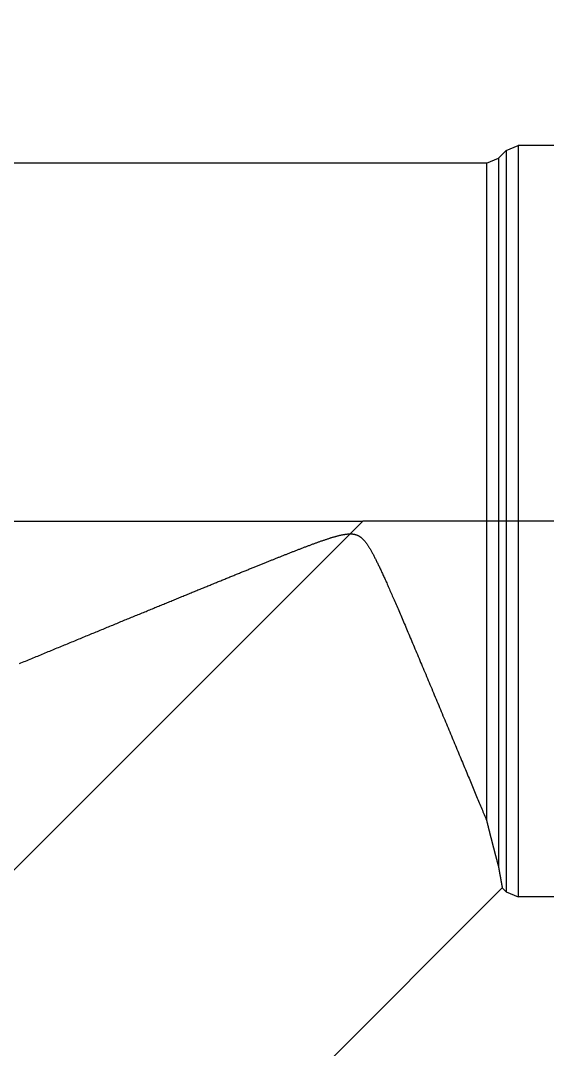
# Model space of a CAD drawing. Header units: millimetres. Extents: x -1292 to 2253, y 326 to 453.
# Drawn here: x 2097.8058 to 2097.837, y 347.0773 to 347.1383 of the extents above; entities that cross this region are included whole.
import ezdxf

# ---------------------------------------------------------------- set-up
doc = ezdxf.new("R2010")
doc.units = ezdxf.units.MM
doc.header["$LTSCALE"] = 0.5
doc.linetypes.add('HIDDENX2', pattern=[0.75, 0.5, -0.25])
for name, color, linetype in [('-HIDRO', 8, 'Continuous'), ('Eixo', 4, 'HIDDENX2'), ('Esgoto', 5, 'ByLayer')]:
    doc.layers.add(name, color=color, linetype=linetype)

msp = doc.modelspace()

# ---------------------------------------------------------------- linework, layer by layer
at = {"layer": '-HIDRO', "ltscale": 0.05}
msp.add_circle((2097.648738, 347.264981), 0.175, dxfattribs=at)
at = {"layer": 'Eixo'}
for p in [(2097.749212, 347.108625), (2097.766307, 347.048861), (2097.858282, 347.108625)]:
    msp.add_line(p, (2097.826072, 347.108625), dxfattribs=at)
at = {"layer": 'Esgoto', "color": 2}
for p, q in [((2097.834579, 347.130632), (2097.835286, 347.130925)), ((2097.851253, 347.130925), (2097.835286, 347.130925)), ((2097.835286, 347.130925), (2097.835286, 347.086325)), ((2097.833407, 347.129875), (2097.834114, 347.130168)), ((2097.834114, 347.130168), (2097.834579, 347.130632)), ((2097.834114, 347.130168), (2097.834114, 347.088116)), ((2097.834579, 347.130632), (2097.834579, 347.086618)), ((2097.833407, 347.129875), (2097.776636, 347.129875)), ((2097.833407, 347.129875), (2097.833407, 347.090867)), ((2097.823643, 347.107462), (2097.823683, 347.107476)), ((2097.823683, 347.107476), (2097.823723, 347.107489)), ((2097.823723, 347.107489), (2097.823763, 347.107503)), ((2097.823763, 347.107503), (2097.823803, 347.107517)), ((2097.823803, 347.107517), (2097.823843, 347.10753)), ((2097.823843, 347.10753), (2097.823883, 347.107544)), ((2097.823883, 347.107544), (2097.823922, 347.107557)), ((2097.823922, 347.107557), (2097.823962, 347.10757)), ((2097.823962, 347.10757), (2097.824001, 347.107583)), ((2097.824001, 347.107583), (2097.824041, 347.107596)), ((2097.824041, 347.107596), (2097.82408, 347.107608)), ((2097.82408, 347.107608), (2097.824118, 347.107621)), ((2097.824118, 347.107621), (2097.824157, 347.107633)), ((2097.824157, 347.107633), (2097.824195, 347.107645)), ((2097.824195, 347.107645), (2097.824233, 347.107657)), ((2097.824233, 347.107657), (2097.824271, 347.107668)), ((2097.824271, 347.107668), (2097.824309, 347.107679)), ((2097.824309, 347.107679), (2097.824346, 347.10769)), ((2097.824346, 347.10769), (2097.824383, 347.107701)), ((2097.824383, 347.107701), (2097.82442, 347.107712)), ((2097.82442, 347.107712), (2097.824456, 347.107722)), ((2097.824456, 347.107722), (2097.824492, 347.107732)), ((2097.824492, 347.107732), (2097.824528, 347.107741)), ((2097.824528, 347.107741), (2097.824563, 347.107751)), ((2097.824563, 347.107751), (2097.824598, 347.10776)), ((2097.824598, 347.10776), (2097.824632, 347.107768)), ((2097.824632, 347.107768), (2097.824666, 347.107777)), ((2097.824666, 347.107777), (2097.8247, 347.107785)), ((2097.8247, 347.107785), (2097.824733, 347.107792)), ((2097.824733, 347.107792), (2097.824766, 347.1078)), ((2097.824766, 347.1078), (2097.824799, 347.107807)), ((2097.824799, 347.107807), (2097.824832, 347.107814)), ((2097.824832, 347.107814), (2097.824864, 347.10782)), ((2097.824864, 347.10782), (2097.824896, 347.107826)), ((2097.824896, 347.107826), (2097.824927, 347.107832)), ((2097.824927, 347.107832), (2097.824959, 347.107837)), ((2097.824959, 347.107837), (2097.82499, 347.107842)), ((2097.82499, 347.107842), (2097.825021, 347.107847)), ((2097.825021, 347.107847), (2097.825051, 347.107851)), ((2097.825051, 347.107851), (2097.825081, 347.107855)), ((2097.825081, 347.107855), (2097.825111, 347.107858)), ((2097.825111, 347.107858), (2097.825141, 347.107861)), ((2097.825141, 347.107861), (2097.82517, 347.107864)), ((2097.82517, 347.107864), (2097.825199, 347.107866)), ((2097.825199, 347.107866), (2097.825227, 347.107867)), ((2097.825227, 347.107867), (2097.825256, 347.107869)), ((2097.825256, 347.107869), (2097.825284, 347.107869)), ((2097.825284, 347.107869), (2097.825311, 347.107869)), ((2097.825311, 347.107869), (2097.825338, 347.107869)), ((2097.825338, 347.107869), (2097.825365, 347.107868)), ((2097.825365, 347.107868), (2097.825391, 347.107867)), ((2097.825391, 347.107867), (2097.825417, 347.107865)), ((2097.825417, 347.107865), (2097.825443, 347.107863)), ((2097.825443, 347.107863), (2097.825468, 347.10786)), ((2097.825468, 347.10786), (2097.825492, 347.107857)), ((2097.825492, 347.107857), (2097.825517, 347.107853)), ((2097.825517, 347.107853), (2097.825541, 347.107849)), ((2097.825541, 347.107849), (2097.825564, 347.107844)), ((2097.825564, 347.107844), (2097.825588, 347.107838)), ((2097.825588, 347.107838), (2097.82561, 347.107832)), ((2097.82561, 347.107832), (2097.825633, 347.107826)), ((2097.825633, 347.107826), (2097.825655, 347.107819)), ((2097.825655, 347.107819), (2097.825677, 347.107812)), ((2097.825677, 347.107812), (2097.825699, 347.107804)), ((2097.825699, 347.107804), (2097.825721, 347.107795)), ((2097.825721, 347.107795), (2097.825742, 347.107786)), ((2097.825742, 347.107786), (2097.825763, 347.107777)), ((2097.825763, 347.107777), (2097.825784, 347.107767)), ((2097.825784, 347.107767), (2097.825804, 347.107756)), ((2097.825804, 347.107756), (2097.825825, 347.107745)), ((2097.825825, 347.107745), (2097.825845, 347.107733)), ((2097.825845, 347.107733), (2097.825865, 347.10772)), ((2097.825865, 347.10772), (2097.825885, 347.107707)), ((2097.825885, 347.107707), (2097.825905, 347.107694)), ((2097.825905, 347.107694), (2097.825925, 347.10768)), ((2097.825925, 347.10768), (2097.825944, 347.107665)), ((2097.825944, 347.107665), (2097.825964, 347.10765)), ((2097.825964, 347.10765), (2097.825983, 347.107634)), ((2097.825983, 347.107634), (2097.826003, 347.107617)), ((2097.826003, 347.107617), (2097.826022, 347.1076)), ((2097.826022, 347.1076), (2097.826041, 347.107582)), ((2097.826041, 347.107582), (2097.82606, 347.107564)), ((2097.82606, 347.107564), (2097.82608, 347.107544)), ((2097.82608, 347.107544), (2097.826099, 347.107524)), ((2097.826099, 347.107524), (2097.826119, 347.107504)), ((2097.826119, 347.107504), (2097.826138, 347.107482)), ((2097.826138, 347.107482), (2097.826158, 347.10746)), ((2097.822005, 347.106849), (2097.82205, 347.106867)), ((2097.82205, 347.106867), (2097.822095, 347.106884)), ((2097.822095, 347.106884), (2097.82214, 347.106902)), ((2097.82214, 347.106902), (2097.822185, 347.106919)), ((2097.822185, 347.106919), (2097.82223, 347.106937)), ((2097.82223, 347.106937), (2097.822275, 347.106954)), ((2097.822275, 347.106954), (2097.82232, 347.106971)), ((2097.82232, 347.106971), (2097.822364, 347.106989)), ((2097.822364, 347.106989), (2097.822409, 347.107006)), ((2097.822409, 347.107006), (2097.822454, 347.107023)), ((2097.822454, 347.107023), (2097.822498, 347.10704)), ((2097.822498, 347.10704), (2097.822542, 347.107057)), ((2097.822542, 347.107057), (2097.822587, 347.107074)), ((2097.822587, 347.107074), (2097.822631, 347.107091)), ((2097.822631, 347.107091), (2097.822675, 347.107107)), ((2097.822675, 347.107107), (2097.822719, 347.107124)), ((2097.822719, 347.107124), (2097.822763, 347.10714)), ((2097.822763, 347.10714), (2097.822806, 347.107157)), ((2097.822806, 347.107157), (2097.82285, 347.107173)), ((2097.82285, 347.107173), (2097.822893, 347.107189)), ((2097.822893, 347.107189), (2097.822936, 347.107206)), ((2097.822936, 347.107206), (2097.82298, 347.107222)), ((2097.82298, 347.107222), (2097.823022, 347.107238)), ((2097.823022, 347.107238), (2097.823065, 347.107253)), ((2097.823065, 347.107253), (2097.823108, 347.107269)), ((2097.823108, 347.107269), (2097.82315, 347.107285)), ((2097.82315, 347.107285), (2097.823192, 347.1073)), ((2097.823192, 347.1073), (2097.823234, 347.107316)), ((2097.823234, 347.107316), (2097.823276, 347.107331)), ((2097.823276, 347.107331), (2097.823317, 347.107346)), ((2097.823317, 347.107346), (2097.823359, 347.107361)), ((2097.823359, 347.107361), (2097.8234, 347.107376)), ((2097.8234, 347.107376), (2097.823441, 347.10739)), ((2097.823441, 347.10739), (2097.823481, 347.107405)), ((2097.823481, 347.107405), (2097.823522, 347.107419)), ((2097.823522, 347.107419), (2097.823562, 347.107433)), ((2097.823562, 347.107433), (2097.823602, 347.107447)), ((2097.823602, 347.107447), (2097.823643, 347.107462)), ((2097.826158, 347.10746), (2097.826178, 347.107436)), ((2097.826178, 347.107436), (2097.826197, 347.107412)), ((2097.826197, 347.107412), (2097.826217, 347.107387)), ((2097.826217, 347.107387), (2097.826237, 347.107362)), ((2097.826237, 347.107362), (2097.826258, 347.107335)), ((2097.826258, 347.107335), (2097.826278, 347.107307)), ((2097.826278, 347.107307), (2097.826299, 347.107279)), ((2097.826299, 347.107279), (2097.826319, 347.107249)), ((2097.826319, 347.107249), (2097.82634, 347.107219)), ((2097.82634, 347.107219), (2097.826361, 347.107188)), ((2097.826361, 347.107188), (2097.826383, 347.107155)), ((2097.826383, 347.107155), (2097.826404, 347.107122)), ((2097.826404, 347.107122), (2097.826426, 347.107088)), ((2097.826426, 347.107088), (2097.826448, 347.107053)), ((2097.826448, 347.107053), (2097.82647, 347.107017)), ((2097.82647, 347.107017), (2097.826492, 347.10698)), ((2097.826492, 347.10698), (2097.826514, 347.106943)), ((2097.826514, 347.106943), (2097.826536, 347.106905)), ((2097.826536, 347.106905), (2097.826558, 347.106866)), ((2097.826558, 347.106866), (2097.826581, 347.106826)), ((2097.820486, 347.106246), (2097.820532, 347.106265)), ((2097.820532, 347.106265), (2097.820577, 347.106283)), ((2097.820577, 347.106283), (2097.820622, 347.106301)), ((2097.820622, 347.106301), (2097.820667, 347.106319)), ((2097.820667, 347.106319), (2097.820712, 347.106337)), ((2097.820712, 347.106337), (2097.820756, 347.106355)), ((2097.820756, 347.106355), (2097.8208, 347.106372)), ((2097.8208, 347.106372), (2097.820843, 347.10639)), ((2097.820843, 347.10639), (2097.820887, 347.106407)), ((2097.820887, 347.106407), (2097.820931, 347.106424)), ((2097.820931, 347.106424), (2097.820975, 347.106442)), ((2097.820975, 347.106442), (2097.821019, 347.106459)), ((2097.821019, 347.106459), (2097.821063, 347.106477)), ((2097.821063, 347.106477), (2097.821107, 347.106495)), ((2097.821107, 347.106495), (2097.821151, 347.106512)), ((2097.821151, 347.106512), (2097.821196, 347.10653)), ((2097.821196, 347.10653), (2097.82124, 347.106548)), ((2097.82124, 347.106548), (2097.821285, 347.106565)), ((2097.821285, 347.106565), (2097.82133, 347.106583)), ((2097.82133, 347.106583), (2097.821374, 347.106601)), ((2097.821374, 347.106601), (2097.821419, 347.106619)), ((2097.821419, 347.106619), (2097.821464, 347.106636)), ((2097.821464, 347.106636), (2097.821509, 347.106654)), ((2097.821509, 347.106654), (2097.821554, 347.106672)), ((2097.821554, 347.106672), (2097.821599, 347.10669)), ((2097.821599, 347.10669), (2097.821644, 347.106708)), ((2097.821644, 347.106708), (2097.821689, 347.106725)), ((2097.821689, 347.106725), (2097.821734, 347.106743)), ((2097.821734, 347.106743), (2097.821779, 347.106761)), ((2097.821779, 347.106761), (2097.821825, 347.106779)), ((2097.821825, 347.106779), (2097.82187, 347.106796)), ((2097.82187, 347.106796), (2097.821915, 347.106814)), ((2097.821915, 347.106814), (2097.82196, 347.106832)), ((2097.82196, 347.106832), (2097.822005, 347.106849)), ((2097.826581, 347.106826), (2097.826603, 347.106786)), ((2097.826603, 347.106786), (2097.826626, 347.106744)), ((2097.826626, 347.106744), (2097.826649, 347.106703)), ((2097.826649, 347.106703), (2097.826671, 347.10666)), ((2097.826671, 347.10666), (2097.826694, 347.106617)), ((2097.826694, 347.106617), (2097.826718, 347.106573)), ((2097.826718, 347.106573), (2097.826741, 347.106528)), ((2097.826741, 347.106528), (2097.826764, 347.106483)), ((2097.826764, 347.106483), (2097.826787, 347.106437)), ((2097.826787, 347.106437), (2097.826811, 347.106391)), ((2097.826811, 347.106391), (2097.826835, 347.106344)), ((2097.826835, 347.106344), (2097.826858, 347.106296)), ((2097.826858, 347.106296), (2097.826882, 347.106248)), ((2097.818969, 347.105634), (2097.819024, 347.105656)), ((2097.819024, 347.105656), (2097.819078, 347.105679)), ((2097.819078, 347.105679), (2097.819133, 347.105701)), ((2097.819133, 347.105701), (2097.819187, 347.105722)), ((2097.819187, 347.105722), (2097.81924, 347.105744)), ((2097.81924, 347.105744), (2097.819294, 347.105766)), ((2097.819294, 347.105766), (2097.819347, 347.105787)), ((2097.819347, 347.105787), (2097.8194, 347.105809)), ((2097.8194, 347.105809), (2097.819452, 347.10583)), ((2097.819452, 347.10583), (2097.819505, 347.105851)), ((2097.819505, 347.105851), (2097.819557, 347.105872)), ((2097.819557, 347.105872), (2097.819608, 347.105893)), ((2097.819608, 347.105893), (2097.81966, 347.105914)), ((2097.81966, 347.105914), (2097.819711, 347.105934)), ((2097.819711, 347.105934), (2097.819761, 347.105955)), ((2097.819761, 347.105955), (2097.819812, 347.105975)), ((2097.819812, 347.105975), (2097.819862, 347.105996)), ((2097.819862, 347.105996), (2097.819912, 347.106016)), ((2097.819912, 347.106016), (2097.819961, 347.106036)), ((2097.819961, 347.106036), (2097.820011, 347.106055)), ((2097.820011, 347.106055), (2097.82006, 347.106075)), ((2097.82006, 347.106075), (2097.820108, 347.106095)), ((2097.820108, 347.106095), (2097.820156, 347.106114)), ((2097.820156, 347.106114), (2097.820204, 347.106133)), ((2097.820204, 347.106133), (2097.820252, 347.106153)), ((2097.820252, 347.106153), (2097.8203, 347.106172)), ((2097.8203, 347.106172), (2097.820347, 347.106191)), ((2097.820347, 347.106191), (2097.820393, 347.106209)), ((2097.820393, 347.106209), (2097.82044, 347.106228)), ((2097.82044, 347.106228), (2097.820486, 347.106246)), ((2097.826882, 347.106248), (2097.826906, 347.106199)), ((2097.826906, 347.106199), (2097.82693, 347.10615)), ((2097.82693, 347.10615), (2097.826954, 347.1061)), ((2097.826954, 347.1061), (2097.826978, 347.10605)), ((2097.826978, 347.10605), (2097.827003, 347.105999)), ((2097.827003, 347.105999), (2097.827027, 347.105947)), ((2097.827027, 347.105947), (2097.827052, 347.105896)), ((2097.827052, 347.105896), (2097.827076, 347.105843)), ((2097.827076, 347.105843), (2097.827101, 347.10579)), ((2097.827101, 347.10579), (2097.827126, 347.105737)), ((2097.827126, 347.105737), (2097.827151, 347.105684)), ((2097.827151, 347.105684), (2097.827176, 347.10563)), ((2097.817444, 347.105013), (2097.817506, 347.105039)), ((2097.817506, 347.105039), (2097.817568, 347.105064)), ((2097.817568, 347.105064), (2097.817629, 347.105089)), ((2097.817629, 347.105089), (2097.81769, 347.105114)), ((2097.81769, 347.105114), (2097.817751, 347.105139)), ((2097.817751, 347.105139), (2097.817812, 347.105164)), ((2097.817812, 347.105164), (2097.817873, 347.105188)), ((2097.817873, 347.105188), (2097.817933, 347.105213)), ((2097.817933, 347.105213), (2097.817993, 347.105237)), ((2097.817993, 347.105237), (2097.818052, 347.105261)), ((2097.818052, 347.105261), (2097.818112, 347.105286)), ((2097.818112, 347.105286), (2097.818171, 347.10531)), ((2097.818171, 347.10531), (2097.81823, 347.105334)), ((2097.81823, 347.105334), (2097.818288, 347.105358)), ((2097.818288, 347.105358), (2097.818347, 347.105381)), ((2097.818347, 347.105381), (2097.818405, 347.105405)), ((2097.818405, 347.105405), (2097.818462, 347.105428)), ((2097.818462, 347.105428), (2097.81852, 347.105452)), ((2097.81852, 347.105452), (2097.818577, 347.105475)), ((2097.818577, 347.105475), (2097.818634, 347.105498)), ((2097.818634, 347.105498), (2097.81869, 347.105521)), ((2097.81869, 347.105521), (2097.818747, 347.105544)), ((2097.818747, 347.105544), (2097.818803, 347.105567)), ((2097.818803, 347.105567), (2097.818858, 347.105589)), ((2097.818858, 347.105589), (2097.818914, 347.105612)), ((2097.818914, 347.105612), (2097.818969, 347.105634)), ((2097.827176, 347.10563), (2097.827201, 347.105575)), ((2097.827201, 347.105575), (2097.827227, 347.105519)), ((2097.827227, 347.105519), (2097.827253, 347.105462)), ((2097.827253, 347.105462), (2097.82728, 347.105404)), ((2097.82728, 347.105404), (2097.827307, 347.105343)), ((2097.827307, 347.105343), (2097.827335, 347.105282)), ((2097.827335, 347.105282), (2097.827363, 347.105219)), ((2097.827363, 347.105219), (2097.827392, 347.105154)), ((2097.827392, 347.105154), (2097.827422, 347.105089)), ((2097.827422, 347.105089), (2097.827452, 347.105021)), ((2097.815946, 347.1044), (2097.816014, 347.104428)), ((2097.816014, 347.104428), (2097.816081, 347.104456)), ((2097.816081, 347.104456), (2097.816149, 347.104483)), ((2097.816149, 347.104483), (2097.816216, 347.104511)), ((2097.816216, 347.104511), (2097.816283, 347.104538)), ((2097.816283, 347.104538), (2097.816349, 347.104566)), ((2097.816349, 347.104566), (2097.816416, 347.104593)), ((2097.816416, 347.104593), (2097.816482, 347.10462)), ((2097.816482, 347.10462), (2097.816548, 347.104647)), ((2097.816548, 347.104647), (2097.816614, 347.104674)), ((2097.816614, 347.104674), (2097.816679, 347.104701)), ((2097.816679, 347.104701), (2097.816744, 347.104727)), ((2097.816744, 347.104727), (2097.816809, 347.104754)), ((2097.816809, 347.104754), (2097.816874, 347.10478)), ((2097.816874, 347.10478), (2097.816938, 347.104807)), ((2097.816938, 347.104807), (2097.817002, 347.104833)), ((2097.817002, 347.104833), (2097.817066, 347.104859)), ((2097.817066, 347.104859), (2097.81713, 347.104885)), ((2097.81713, 347.104885), (2097.817193, 347.104911)), ((2097.817193, 347.104911), (2097.817256, 347.104937)), ((2097.817256, 347.104937), (2097.817319, 347.104962)), ((2097.817319, 347.104962), (2097.817382, 347.104988)), ((2097.817382, 347.104988), (2097.817444, 347.105013)), ((2097.827452, 347.105021), (2097.827482, 347.104953)), ((2097.827482, 347.104953), (2097.827513, 347.104883)), ((2097.827513, 347.104883), (2097.827545, 347.104812)), ((2097.827545, 347.104812), (2097.827577, 347.104739)), ((2097.827577, 347.104739), (2097.827609, 347.104665)), ((2097.827609, 347.104665), (2097.827643, 347.10459)), ((2097.827643, 347.10459), (2097.827676, 347.104514)), ((2097.827676, 347.104514), (2097.82771, 347.104436)), ((2097.82771, 347.104436), (2097.827745, 347.104357)), ((2097.814466, 347.103793), (2097.814539, 347.103823)), ((2097.814539, 347.103823), (2097.814612, 347.103853)), ((2097.814612, 347.103853), (2097.814684, 347.103882)), ((2097.814684, 347.103882), (2097.814756, 347.103912)), ((2097.814756, 347.103912), (2097.814828, 347.103941)), ((2097.814828, 347.103941), (2097.814899, 347.103971)), ((2097.814899, 347.103971), (2097.814971, 347.104)), ((2097.814971, 347.104), (2097.815042, 347.104029)), ((2097.815042, 347.104029), (2097.815113, 347.104058)), ((2097.815113, 347.104058), (2097.815184, 347.104088)), ((2097.815184, 347.104088), (2097.815254, 347.104116)), ((2097.815254, 347.104116), (2097.815324, 347.104145)), ((2097.815324, 347.104145), (2097.815394, 347.104174)), ((2097.815394, 347.104174), (2097.815464, 347.104203)), ((2097.815464, 347.104203), (2097.815534, 347.104231)), ((2097.815534, 347.104231), (2097.815603, 347.10426)), ((2097.815603, 347.10426), (2097.815672, 347.104288)), ((2097.815672, 347.104288), (2097.815741, 347.104316)), ((2097.815741, 347.104316), (2097.815809, 347.104344)), ((2097.815809, 347.104344), (2097.815878, 347.104372)), ((2097.815878, 347.104372), (2097.815946, 347.1044)), ((2097.827745, 347.104357), (2097.82778, 347.104277)), ((2097.82778, 347.104277), (2097.827815, 347.104195)), ((2097.827815, 347.104195), (2097.827851, 347.104113)), ((2097.827851, 347.104113), (2097.827887, 347.104029)), ((2097.827887, 347.104029), (2097.827924, 347.103944)), ((2097.827924, 347.103944), (2097.827962, 347.103858)), ((2097.827962, 347.103858), (2097.827999, 347.103771)), ((2097.812966, 347.103176), (2097.813043, 347.103207)), ((2097.813043, 347.103207), (2097.81312, 347.103239)), ((2097.81312, 347.103239), (2097.813197, 347.10327)), ((2097.813197, 347.10327), (2097.813273, 347.103302)), ((2097.813273, 347.103302), (2097.813349, 347.103333)), ((2097.813349, 347.103333), (2097.813425, 347.103364)), ((2097.813425, 347.103364), (2097.813501, 347.103396)), ((2097.813501, 347.103396), (2097.813576, 347.103427)), ((2097.813576, 347.103427), (2097.813652, 347.103458)), ((2097.813652, 347.103458), (2097.813727, 347.103489)), ((2097.813727, 347.103489), (2097.813802, 347.10352)), ((2097.813802, 347.10352), (2097.813877, 347.10355)), ((2097.813877, 347.10355), (2097.813951, 347.103581)), ((2097.813951, 347.103581), (2097.814025, 347.103611)), ((2097.814025, 347.103611), (2097.814099, 347.103642)), ((2097.814099, 347.103642), (2097.814173, 347.103672)), ((2097.814173, 347.103672), (2097.814247, 347.103703)), ((2097.814247, 347.103703), (2097.81432, 347.103733)), ((2097.81432, 347.103733), (2097.814393, 347.103763)), ((2097.814393, 347.103763), (2097.814466, 347.103793)), ((2097.827999, 347.103771), (2097.828037, 347.103683)), ((2097.828037, 347.103683), (2097.828076, 347.103593)), ((2097.828076, 347.103593), (2097.828115, 347.103503)), ((2097.828115, 347.103503), (2097.828154, 347.103411)), ((2097.828154, 347.103411), (2097.828194, 347.103318)), ((2097.828194, 347.103318), (2097.828234, 347.103225)), ((2097.828234, 347.103225), (2097.828275, 347.10313)), ((2097.811466, 347.102557), (2097.811547, 347.10259)), ((2097.811547, 347.10259), (2097.811627, 347.102624)), ((2097.811627, 347.102624), (2097.811708, 347.102657)), ((2097.811708, 347.102657), (2097.811788, 347.10269)), ((2097.811788, 347.10269), (2097.811868, 347.102723)), ((2097.811868, 347.102723), (2097.811947, 347.102756)), ((2097.811947, 347.102756), (2097.812027, 347.102788)), ((2097.812027, 347.102788), (2097.812106, 347.102821)), ((2097.812106, 347.102821), (2097.812185, 347.102854)), ((2097.812185, 347.102854), (2097.812264, 347.102886)), ((2097.812264, 347.102886), (2097.812343, 347.102919)), ((2097.812343, 347.102919), (2097.812422, 347.102951)), ((2097.812422, 347.102951), (2097.8125, 347.102983)), ((2097.8125, 347.102983), (2097.812578, 347.103016)), ((2097.812578, 347.103016), (2097.812656, 347.103048)), ((2097.812656, 347.103048), (2097.812734, 347.10308)), ((2097.812734, 347.10308), (2097.812812, 347.103112)), ((2097.812812, 347.103112), (2097.812889, 347.103144)), ((2097.812889, 347.103144), (2097.812966, 347.103176)), ((2097.828275, 347.10313), (2097.828316, 347.103034)), ((2097.828316, 347.103034), (2097.828357, 347.102938)), ((2097.828357, 347.102938), (2097.828399, 347.10284)), ((2097.828399, 347.10284), (2097.828441, 347.102741)), ((2097.828441, 347.102741), (2097.828483, 347.102642)), ((2097.828483, 347.102642), (2097.828526, 347.102541)), ((2097.809983, 347.101945), (2097.810067, 347.10198)), ((2097.810067, 347.10198), (2097.810151, 347.102014)), ((2097.810151, 347.102014), (2097.810234, 347.102049)), ((2097.810234, 347.102049), (2097.810318, 347.102083)), ((2097.810318, 347.102083), (2097.810401, 347.102118)), ((2097.810401, 347.102118), (2097.810484, 347.102152)), ((2097.810484, 347.102152), (2097.810567, 347.102186)), ((2097.810567, 347.102186), (2097.810649, 347.10222)), ((2097.810649, 347.10222), (2097.810732, 347.102254)), ((2097.810732, 347.102254), (2097.810814, 347.102288)), ((2097.810814, 347.102288), (2097.810896, 347.102322)), ((2097.810896, 347.102322), (2097.810978, 347.102356)), ((2097.810978, 347.102356), (2097.81106, 347.10239)), ((2097.81106, 347.10239), (2097.811142, 347.102423)), ((2097.811142, 347.102423), (2097.811223, 347.102457)), ((2097.811223, 347.102457), (2097.811304, 347.10249)), ((2097.811304, 347.10249), (2097.811385, 347.102524)), ((2097.811385, 347.102524), (2097.811466, 347.102557)), ((2097.828526, 347.102541), (2097.828569, 347.10244)), ((2097.828569, 347.10244), (2097.828613, 347.102337)), ((2097.828613, 347.102337), (2097.828657, 347.102234)), ((2097.828657, 347.102234), (2097.828701, 347.10213)), ((2097.828701, 347.10213), (2097.828746, 347.102025)), ((2097.828746, 347.102025), (2097.82879, 347.101919)), ((2097.808533, 347.101346), (2097.808619, 347.101382)), ((2097.808619, 347.101382), (2097.808706, 347.101418)), ((2097.808706, 347.101418), (2097.808792, 347.101453)), ((2097.808792, 347.101453), (2097.808878, 347.101489)), ((2097.808878, 347.101489), (2097.808964, 347.101524)), ((2097.808964, 347.101524), (2097.80905, 347.10156)), ((2097.80905, 347.10156), (2097.809136, 347.101595)), ((2097.809136, 347.101595), (2097.809221, 347.101631)), ((2097.809221, 347.101631), (2097.809306, 347.101666)), ((2097.809306, 347.101666), (2097.809392, 347.101701)), ((2097.809392, 347.101701), (2097.809477, 347.101736)), ((2097.809477, 347.101736), (2097.809561, 347.101771)), ((2097.809561, 347.101771), (2097.809646, 347.101806)), ((2097.809646, 347.101806), (2097.809731, 347.101841)), ((2097.809731, 347.101841), (2097.809815, 347.101876)), ((2097.809815, 347.101876), (2097.809899, 347.101911)), ((2097.809899, 347.101911), (2097.809983, 347.101945)), ((2097.82879, 347.101919), (2097.828836, 347.101813)), ((2097.828836, 347.101813), (2097.828881, 347.101705)), ((2097.828881, 347.101705), (2097.828927, 347.101597)), ((2097.828927, 347.101597), (2097.828973, 347.101488)), ((2097.828973, 347.101488), (2097.829019, 347.101378)), ((2097.829019, 347.101378), (2097.829066, 347.101268)), ((2097.807039, 347.100729), (2097.807128, 347.100766)), ((2097.807128, 347.100766), (2097.807216, 347.100802)), ((2097.807216, 347.100802), (2097.807305, 347.100839)), ((2097.807305, 347.100839), (2097.807394, 347.100876)), ((2097.807394, 347.100876), (2097.807482, 347.100912)), ((2097.807482, 347.100912), (2097.807571, 347.100949)), ((2097.807571, 347.100949), (2097.807659, 347.100985)), ((2097.807659, 347.100985), (2097.807747, 347.101021)), ((2097.807747, 347.101021), (2097.807835, 347.101058)), ((2097.807835, 347.101058), (2097.807923, 347.101094)), ((2097.807923, 347.101094), (2097.80801, 347.10113)), ((2097.80801, 347.10113), (2097.808098, 347.101166)), ((2097.808098, 347.101166), (2097.808185, 347.101202)), ((2097.808185, 347.101202), (2097.808272, 347.101239)), ((2097.808272, 347.101239), (2097.808359, 347.101274)), ((2097.808359, 347.101274), (2097.808446, 347.10131)), ((2097.808446, 347.10131), (2097.808533, 347.101346)), ((2097.829066, 347.101268), (2097.829113, 347.101157)), ((2097.829113, 347.101157), (2097.82916, 347.101045)), ((2097.82916, 347.101045), (2097.829208, 347.100932)), ((2097.829208, 347.100932), (2097.829255, 347.100819)), ((2097.829255, 347.100819), (2097.829303, 347.100705)), ((2097.805687, 347.10017), (2097.805778, 347.100208)), ((2097.805778, 347.100208), (2097.805869, 347.100245)), ((2097.805869, 347.100245), (2097.80596, 347.100283)), ((2097.80596, 347.100283), (2097.806051, 347.10032)), ((2097.806051, 347.10032), (2097.806141, 347.100358)), ((2097.806141, 347.100358), (2097.806231, 347.100395)), ((2097.806231, 347.100395), (2097.806322, 347.100432)), ((2097.806322, 347.100432), (2097.806412, 347.10047)), ((2097.806412, 347.10047), (2097.806502, 347.100507)), ((2097.806502, 347.100507), (2097.806591, 347.100544)), ((2097.806591, 347.100544), (2097.806681, 347.100581)), ((2097.806681, 347.100581), (2097.806771, 347.100618)), ((2097.806771, 347.100618), (2097.80686, 347.100655)), ((2097.80686, 347.100655), (2097.806949, 347.100692)), ((2097.806949, 347.100692), (2097.807039, 347.100729)), ((2097.829303, 347.100705), (2097.829352, 347.10059)), ((2097.829352, 347.10059), (2097.8294, 347.100475)), ((2097.8294, 347.100475), (2097.829449, 347.100359)), ((2097.829449, 347.100359), (2097.829498, 347.100242)), ((2097.829498, 347.100242), (2097.829547, 347.100125)), ((2097.829547, 347.100125), (2097.829597, 347.100008)), ((2097.829597, 347.100008), (2097.829646, 347.099889)), ((2097.829646, 347.099889), (2097.829696, 347.09977)), ((2097.829696, 347.09977), (2097.829746, 347.099651)), ((2097.829746, 347.099651), (2097.829796, 347.099531)), ((2097.829796, 347.099531), (2097.829847, 347.099411)), ((2097.829847, 347.099411), (2097.829897, 347.09929)), ((2097.829897, 347.09929), (2097.829948, 347.099169)), ((2097.829948, 347.099169), (2097.829999, 347.099047)), ((2097.829999, 347.099047), (2097.83005, 347.098925)), ((2097.83005, 347.098925), (2097.830102, 347.098802)), ((2097.830102, 347.098802), (2097.830153, 347.098679)), ((2097.830153, 347.098679), (2097.830205, 347.098556)), ((2097.830205, 347.098556), (2097.830257, 347.098432)), ((2097.830257, 347.098432), (2097.830308, 347.098308)), ((2097.830308, 347.098308), (2097.83036, 347.098184)), ((2097.83036, 347.098184), (2097.830413, 347.098059)), ((2097.830413, 347.098059), (2097.830465, 347.097934)), ((2097.830465, 347.097934), (2097.830517, 347.09781)), ((2097.830517, 347.09781), (2097.830569, 347.097686)), ((2097.830569, 347.097686), (2097.83062, 347.097562)), ((2097.83062, 347.097562), (2097.830671, 347.097439)), ((2097.830671, 347.097439), (2097.830723, 347.097317)), ((2097.830723, 347.097317), (2097.830774, 347.097195)), ((2097.830774, 347.097195), (2097.830824, 347.097073)), ((2097.830824, 347.097073), (2097.830875, 347.096952)), ((2097.830875, 347.096952), (2097.830925, 347.096831)), ((2097.830925, 347.096831), (2097.830975, 347.096711)), ((2097.830975, 347.096711), (2097.831025, 347.096592)), ((2097.831025, 347.096592), (2097.831075, 347.096472)), ((2097.831075, 347.096472), (2097.831124, 347.096354)), ((2097.831124, 347.096354), (2097.831174, 347.096236)), ((2097.831174, 347.096236), (2097.831223, 347.096118)), ((2097.831223, 347.096118), (2097.831271, 347.096001)), ((2097.831271, 347.096001), (2097.83132, 347.095885)), ((2097.83132, 347.095885), (2097.831368, 347.095769)), ((2097.831368, 347.095769), (2097.831416, 347.095653)), ((2097.831416, 347.095653), (2097.831464, 347.095538)), ((2097.831464, 347.095538), (2097.831512, 347.095424)), ((2097.831512, 347.095424), (2097.831559, 347.09531)), ((2097.831559, 347.09531), (2097.831606, 347.095197)), ((2097.831606, 347.095197), (2097.831653, 347.095084)), ((2097.831653, 347.095084), (2097.8317, 347.094972)), ((2097.8317, 347.094972), (2097.831746, 347.094861)), ((2097.831746, 347.094861), (2097.831793, 347.09475)), ((2097.831793, 347.09475), (2097.831839, 347.094639)), ((2097.831839, 347.094639), (2097.831884, 347.09453)), ((2097.831884, 347.09453), (2097.83193, 347.09442)), ((2097.83193, 347.09442), (2097.831975, 347.094312)), ((2097.831975, 347.094312), (2097.83202, 347.094204)), ((2097.83202, 347.094204), (2097.832064, 347.094097)), ((2097.832064, 347.094097), (2097.832109, 347.09399)), ((2097.832109, 347.09399), (2097.832153, 347.093884)), ((2097.832153, 347.093884), (2097.832197, 347.093779)), ((2097.832197, 347.093779), (2097.83224, 347.093674)), ((2097.83224, 347.093674), (2097.832284, 347.09357)), ((2097.832284, 347.09357), (2097.832327, 347.093467)), ((2097.832327, 347.093467), (2097.832369, 347.093364)), ((2097.832369, 347.093364), (2097.832412, 347.093262)), ((2097.832412, 347.093262), (2097.832454, 347.093161)), ((2097.832454, 347.093161), (2097.832496, 347.09306)), ((2097.832496, 347.09306), (2097.832537, 347.09296)), ((2097.832537, 347.09296), (2097.832579, 347.092861)), ((2097.832579, 347.092861), (2097.832619, 347.092762)), ((2097.832619, 347.092762), (2097.83266, 347.092665)), ((2097.83266, 347.092665), (2097.8327, 347.092568)), ((2097.8327, 347.092568), (2097.832741, 347.092471)), ((2097.832741, 347.092471), (2097.83278, 347.092376)), ((2097.83278, 347.092376), (2097.83282, 347.092281)), ((2097.83282, 347.092281), (2097.832859, 347.092187)), ((2097.832859, 347.092187), (2097.832898, 347.092094)), ((2097.832898, 347.092094), (2097.832936, 347.092001)), ((2097.832936, 347.092001), (2097.832974, 347.091909)), ((2097.832974, 347.091909), (2097.833012, 347.091818)), ((2097.833012, 347.091818), (2097.83305, 347.091728)), ((2097.83305, 347.091728), (2097.833087, 347.091638)), ((2097.833087, 347.091638), (2097.833124, 347.091549)), ((2097.833124, 347.091549), (2097.83316, 347.091461)), ((2097.83316, 347.091461), (2097.833197, 347.091374)), ((2097.833197, 347.091374), (2097.833233, 347.091287)), ((2097.833233, 347.091287), (2097.833268, 347.091202)), ((2097.833268, 347.091202), (2097.833304, 347.091117)), ((2097.833304, 347.091117), (2097.833338, 347.091033)), ((2097.833338, 347.091033), (2097.833373, 347.09095)), ((2097.833373, 347.09095), (2097.833407, 347.090867)), ((2097.833407, 347.090867), (2097.833412, 347.090849)), ((2097.833412, 347.090849), (2097.833416, 347.090831)), ((2097.833416, 347.090831), (2097.833421, 347.090812)), ((2097.833421, 347.090812), (2097.833425, 347.090794)), ((2097.833425, 347.090794), (2097.83343, 347.090776)), ((2097.83343, 347.090776), (2097.833434, 347.090758)), ((2097.833434, 347.090758), (2097.833438, 347.09074)), ((2097.833438, 347.09074), (2097.833443, 347.090722)), ((2097.833443, 347.090722), (2097.833447, 347.090704)), ((2097.833447, 347.090704), (2097.833452, 347.090686)), ((2097.833452, 347.090686), (2097.833456, 347.090669)), ((2097.833456, 347.090669), (2097.83346, 347.090651)), ((2097.83346, 347.090651), (2097.833465, 347.090633)), ((2097.833465, 347.090633), (2097.833469, 347.090615)), ((2097.833469, 347.090615), (2097.833473, 347.090598)), ((2097.833473, 347.090598), (2097.833478, 347.09058)), ((2097.833478, 347.09058), (2097.833482, 347.090563)), ((2097.833482, 347.090563), (2097.833486, 347.090545)), ((2097.833486, 347.090545), (2097.833491, 347.090528)), ((2097.833491, 347.090528), (2097.833495, 347.09051)), ((2097.833495, 347.09051), (2097.833499, 347.090493)), ((2097.833499, 347.090493), (2097.833504, 347.090476)), ((2097.833504, 347.090476), (2097.833508, 347.090459)), ((2097.833508, 347.090459), (2097.833512, 347.090441)), ((2097.833512, 347.090441), (2097.833516, 347.090424)), ((2097.833516, 347.090424), (2097.833521, 347.090407)), ((2097.833521, 347.090407), (2097.833525, 347.09039)), ((2097.833525, 347.09039), (2097.833529, 347.090373)), ((2097.833529, 347.090373), (2097.833533, 347.090356)), ((2097.833533, 347.090356), (2097.833538, 347.090339)), ((2097.833538, 347.090339), (2097.833542, 347.090323)), ((2097.833542, 347.090323), (2097.833546, 347.090306)), ((2097.833546, 347.090306), (2097.83355, 347.090289)), ((2097.83355, 347.090289), (2097.833554, 347.090272)), ((2097.833554, 347.090272), (2097.833559, 347.090256)), ((2097.833559, 347.090256), (2097.833563, 347.090239)), ((2097.833563, 347.090239), (2097.833567, 347.090222)), ((2097.833567, 347.090222), (2097.833571, 347.090206)), ((2097.833571, 347.090206), (2097.833575, 347.09019)), ((2097.833575, 347.09019), (2097.833579, 347.090173)), ((2097.833579, 347.090173), (2097.833583, 347.090157)), ((2097.833583, 347.090157), (2097.833587, 347.09014)), ((2097.833587, 347.09014), (2097.833591, 347.090124)), ((2097.833591, 347.090124), (2097.833596, 347.090108)), ((2097.833596, 347.090108), (2097.8336, 347.090092)), ((2097.8336, 347.090092), (2097.833604, 347.090076)), ((2097.833604, 347.090076), (2097.833608, 347.09006)), ((2097.833608, 347.09006), (2097.833612, 347.090044)), ((2097.833612, 347.090044), (2097.833616, 347.090028)), ((2097.833616, 347.090028), (2097.83362, 347.090012)), ((2097.83362, 347.090012), (2097.833624, 347.089996)), ((2097.833624, 347.089996), (2097.833628, 347.08998)), ((2097.833628, 347.08998), (2097.833632, 347.089965)), ((2097.833632, 347.089965), (2097.833636, 347.089949)), ((2097.833636, 347.089949), (2097.83364, 347.089933)), ((2097.83364, 347.089933), (2097.833644, 347.089918)), ((2097.833644, 347.089918), (2097.833648, 347.089902)), ((2097.833648, 347.089902), (2097.833652, 347.089887)), ((2097.833652, 347.089887), (2097.833655, 347.089871)), ((2097.833655, 347.089871), (2097.833659, 347.089856)), ((2097.833659, 347.089856), (2097.833663, 347.08984)), ((2097.833663, 347.08984), (2097.833667, 347.089825)), ((2097.833667, 347.089825), (2097.833671, 347.08981)), ((2097.833671, 347.08981), (2097.833675, 347.089795)), ((2097.833675, 347.089795), (2097.833679, 347.089779)), ((2097.833679, 347.089779), (2097.833683, 347.089764)), ((2097.833683, 347.089764), (2097.833686, 347.089749)), ((2097.833686, 347.089749), (2097.83369, 347.089734)), ((2097.83369, 347.089734), (2097.833694, 347.089719)), ((2097.833694, 347.089719), (2097.833698, 347.089704)), ((2097.833698, 347.089704), (2097.833702, 347.089689)), ((2097.833702, 347.089689), (2097.833706, 347.089674)), ((2097.833706, 347.089674), (2097.833709, 347.089659)), ((2097.833709, 347.089659), (2097.833713, 347.089644)), ((2097.833713, 347.089644), (2097.833717, 347.08963)), ((2097.833717, 347.08963), (2097.833721, 347.089615)), ((2097.833721, 347.089615), (2097.833725, 347.0896)), ((2097.833725, 347.0896), (2097.833728, 347.089585)), ((2097.833728, 347.089585), (2097.833732, 347.08957)), ((2097.833732, 347.08957), (2097.833736, 347.089555)), ((2097.833736, 347.089555), (2097.83374, 347.089541)), ((2097.83374, 347.089541), (2097.833744, 347.089526)), ((2097.833744, 347.089526), (2097.833747, 347.089511)), ((2097.833747, 347.089511), (2097.833751, 347.089497)), ((2097.833751, 347.089497), (2097.833755, 347.089482)), ((2097.833755, 347.089482), (2097.833759, 347.089467)), ((2097.833759, 347.089467), (2097.833762, 347.089453)), ((2097.833762, 347.089453), (2097.833766, 347.089438)), ((2097.833766, 347.089438), (2097.83377, 347.089424)), ((2097.83377, 347.089424), (2097.833774, 347.089409)), ((2097.833774, 347.089409), (2097.833777, 347.089395)), ((2097.833777, 347.089395), (2097.833781, 347.08938)), ((2097.833781, 347.08938), (2097.833785, 347.089366)), ((2097.833785, 347.089366), (2097.833789, 347.089351)), ((2097.833789, 347.089351), (2097.833792, 347.089337)), ((2097.833792, 347.089337), (2097.833796, 347.089323)), ((2097.833796, 347.089323), (2097.8338, 347.089308)), ((2097.8338, 347.089308), (2097.833803, 347.089294)), ((2097.833803, 347.089294), (2097.833807, 347.08928)), ((2097.833807, 347.08928), (2097.833811, 347.089266)), ((2097.833811, 347.089266), (2097.833815, 347.089251)), ((2097.833815, 347.089251), (2097.833818, 347.089237)), ((2097.833818, 347.089237), (2097.833822, 347.089223)), ((2097.833822, 347.089223), (2097.833826, 347.089209)), ((2097.833826, 347.089209), (2097.833829, 347.089195)), ((2097.833829, 347.089195), (2097.833833, 347.089181)), ((2097.833833, 347.089181), (2097.833837, 347.089167)), ((2097.833837, 347.089167), (2097.83384, 347.089153)), ((2097.83384, 347.089153), (2097.833844, 347.089139)), ((2097.833844, 347.089139), (2097.833847, 347.089125)), ((2097.833847, 347.089125), (2097.833851, 347.089111)), ((2097.833851, 347.089111), (2097.833855, 347.089097)), ((2097.833855, 347.089097), (2097.833858, 347.089083)), ((2097.833858, 347.089083), (2097.833862, 347.089069)), ((2097.833862, 347.089069), (2097.833865, 347.089056)), ((2097.833865, 347.089056), (2097.833869, 347.089042)), ((2097.833869, 347.089042), (2097.833873, 347.089028)), ((2097.833873, 347.089028), (2097.833876, 347.089015)), ((2097.833876, 347.089015), (2097.83388, 347.089001)), ((2097.83388, 347.089001), (2097.833883, 347.088987)), ((2097.833883, 347.088987), (2097.833887, 347.088974)), ((2097.833887, 347.088974), (2097.83389, 347.08896)), ((2097.83389, 347.08896), (2097.833894, 347.088947)), ((2097.833894, 347.088947), (2097.833898, 347.088933)), ((2097.833898, 347.088933), (2097.833901, 347.08892)), ((2097.833901, 347.08892), (2097.833905, 347.088906)), ((2097.833905, 347.088906), (2097.833908, 347.088893)), ((2097.833908, 347.088893), (2097.833912, 347.08888)), ((2097.833912, 347.08888), (2097.833915, 347.088866)), ((2097.833915, 347.088866), (2097.833919, 347.088853)), ((2097.833919, 347.088853), (2097.833922, 347.08884)), ((2097.833922, 347.08884), (2097.833926, 347.088827)), ((2097.833926, 347.088827), (2097.833929, 347.088813)), ((2097.833929, 347.088813), (2097.833932, 347.0888)), ((2097.833932, 347.0888), (2097.833936, 347.088787)), ((2097.833936, 347.088787), (2097.833939, 347.088774)), ((2097.833939, 347.088774), (2097.833943, 347.088761)), ((2097.833943, 347.088761), (2097.833946, 347.088748)), ((2097.833946, 347.088748), (2097.83395, 347.088735)), ((2097.83395, 347.088735), (2097.833953, 347.088722)), ((2097.833953, 347.088722), (2097.833956, 347.088709)), ((2097.833956, 347.088709), (2097.83396, 347.088696)), ((2097.83396, 347.088696), (2097.833963, 347.088684)), ((2097.833963, 347.088684), (2097.833967, 347.088671)), ((2097.833967, 347.088671), (2097.83397, 347.088658)), ((2097.83397, 347.088658), (2097.833973, 347.088645)), ((2097.833973, 347.088645), (2097.833977, 347.088633)), ((2097.833977, 347.088633), (2097.83398, 347.08862)), ((2097.83398, 347.08862), (2097.833983, 347.088608)), ((2097.833983, 347.088608), (2097.833987, 347.088595)), ((2097.833987, 347.088595), (2097.83399, 347.088582)), ((2097.83399, 347.088582), (2097.833993, 347.08857)), ((2097.833993, 347.08857), (2097.833997, 347.088558)), ((2097.833997, 347.088558), (2097.834, 347.088545)), ((2097.834, 347.088545), (2097.834003, 347.088533)), ((2097.834003, 347.088533), (2097.834006, 347.088521)), ((2097.834006, 347.088521), (2097.83401, 347.088508)), ((2097.83401, 347.088508), (2097.834013, 347.088496)), ((2097.834013, 347.088496), (2097.834016, 347.088484)), ((2097.834016, 347.088484), (2097.834019, 347.088472)), ((2097.834019, 347.088472), (2097.834023, 347.08846)), ((2097.834023, 347.08846), (2097.834026, 347.088447)), ((2097.834026, 347.088447), (2097.834029, 347.088435)), ((2097.834029, 347.088435), (2097.834032, 347.088423)), ((2097.834032, 347.088423), (2097.834035, 347.088412)), ((2097.834035, 347.088412), (2097.834039, 347.0884)), ((2097.834039, 347.0884), (2097.834042, 347.088388)), ((2097.834042, 347.088388), (2097.834045, 347.088376)), ((2097.834045, 347.088376), (2097.834048, 347.088364)), ((2097.834048, 347.088364), (2097.834051, 347.088352)), ((2097.834051, 347.088352), (2097.834054, 347.088341)), ((2097.834054, 347.088341), (2097.834057, 347.088329)), ((2097.834057, 347.088329), (2097.83406, 347.088317)), ((2097.83406, 347.088317), (2097.834064, 347.088306)), ((2097.834064, 347.088306), (2097.834067, 347.088294)), ((2097.834067, 347.088294), (2097.83407, 347.088283)), ((2097.83407, 347.088283), (2097.834073, 347.088271)), ((2097.834073, 347.088271), (2097.834076, 347.08826)), ((2097.834076, 347.08826), (2097.834079, 347.088249)), ((2097.834079, 347.088249), (2097.834082, 347.088237)), ((2097.834082, 347.088237), (2097.834085, 347.088226)), ((2097.834085, 347.088226), (2097.834088, 347.088215)), ((2097.834088, 347.088215), (2097.834091, 347.088204)), ((2097.834091, 347.088204), (2097.834094, 347.088193)), ((2097.834094, 347.088193), (2097.834097, 347.088182)), ((2097.834097, 347.088182), (2097.8341, 347.088171)), ((2097.8341, 347.088171), (2097.834103, 347.08816)), ((2097.834103, 347.08816), (2097.834106, 347.088149)), ((2097.834106, 347.088149), (2097.834109, 347.088138)), ((2097.834109, 347.088138), (2097.834112, 347.088127)), ((2097.834112, 347.088127), (2097.834114, 347.088116)), ((2097.834114, 347.088116), (2097.834116, 347.088106)), ((2097.834116, 347.088106), (2097.834118, 347.088096)), ((2097.834118, 347.088096), (2097.83412, 347.088087)), ((2097.83412, 347.088087), (2097.834121, 347.088077)), ((2097.834121, 347.088077), (2097.834123, 347.088067)), ((2097.834123, 347.088067), (2097.834125, 347.088058)), ((2097.834125, 347.088058), (2097.834126, 347.088048)), ((2097.834126, 347.088048), (2097.834128, 347.088038)), ((2097.834128, 347.088038), (2097.83413, 347.088029)), ((2097.83413, 347.088029), (2097.834131, 347.088019)), ((2097.834131, 347.088019), (2097.834133, 347.08801)), ((2097.834133, 347.08801), (2097.834135, 347.088)), ((2097.834135, 347.088), (2097.834136, 347.087991)), ((2097.834136, 347.087991), (2097.834138, 347.087981)), ((2097.834138, 347.087981), (2097.83414, 347.087972)), ((2097.83414, 347.087972), (2097.834141, 347.087963)), ((2097.834141, 347.087963), (2097.834143, 347.087953)), ((2097.834143, 347.087953), (2097.834144, 347.087944)), ((2097.834144, 347.087944), (2097.834146, 347.087935)), ((2097.834146, 347.087935), (2097.834148, 347.087926)), ((2097.834148, 347.087926), (2097.834149, 347.087917)), ((2097.834149, 347.087917), (2097.834151, 347.087908)), ((2097.834151, 347.087908), (2097.834153, 347.087899)), ((2097.834153, 347.087899), (2097.834154, 347.08789)), ((2097.834154, 347.08789), (2097.834156, 347.087881)), ((2097.834156, 347.087881), (2097.834157, 347.087872)), ((2097.834157, 347.087872), (2097.834159, 347.087863)), ((2097.834159, 347.087863), (2097.83416, 347.087854)), ((2097.83416, 347.087854), (2097.834162, 347.087845)), ((2097.834162, 347.087845), (2097.834163, 347.087836)), ((2097.834163, 347.087836), (2097.834165, 347.087828)), ((2097.834165, 347.087828), (2097.834167, 347.087819)), ((2097.834167, 347.087819), (2097.834168, 347.08781)), ((2097.834168, 347.08781), (2097.83417, 347.087801)), ((2097.83417, 347.087801), (2097.834171, 347.087793)), ((2097.834171, 347.087793), (2097.834173, 347.087784)), ((2097.834173, 347.087784), (2097.834174, 347.087776)), ((2097.834174, 347.087776), (2097.834176, 347.087767)), ((2097.834176, 347.087767), (2097.834177, 347.087759)), ((2097.834177, 347.087759), (2097.834179, 347.087751)), ((2097.834179, 347.087751), (2097.83418, 347.087742)), ((2097.83418, 347.087742), (2097.834182, 347.087734)), ((2097.834182, 347.087734), (2097.834183, 347.087726)), ((2097.834183, 347.087726), (2097.834184, 347.087717)), ((2097.834184, 347.087717), (2097.834186, 347.087709)), ((2097.834186, 347.087709), (2097.834187, 347.087701)), ((2097.834187, 347.087701), (2097.834189, 347.087693)), ((2097.834189, 347.087693), (2097.83419, 347.087685)), ((2097.83419, 347.087685), (2097.834192, 347.087677)), ((2097.834192, 347.087677), (2097.834193, 347.087669)), ((2097.834193, 347.087669), (2097.834195, 347.087661)), ((2097.834195, 347.087661), (2097.834196, 347.087653)), ((2097.834196, 347.087653), (2097.834197, 347.087645)), ((2097.834197, 347.087645), (2097.834199, 347.087637)), ((2097.834199, 347.087637), (2097.8342, 347.087629)), ((2097.8342, 347.087629), (2097.834202, 347.087621)), ((2097.834202, 347.087621), (2097.834203, 347.087614)), ((2097.834203, 347.087614), (2097.834204, 347.087606)), ((2097.834204, 347.087606), (2097.834206, 347.087598)), ((2097.834206, 347.087598), (2097.834207, 347.087591)), ((2097.834207, 347.087591), (2097.834208, 347.087583)), ((2097.834208, 347.087583), (2097.83421, 347.087575)), ((2097.83421, 347.087575), (2097.834211, 347.087568)), ((2097.834211, 347.087568), (2097.834212, 347.08756)), ((2097.834212, 347.08756), (2097.834214, 347.087553)), ((2097.834214, 347.087553), (2097.834215, 347.087546)), ((2097.834215, 347.087546), (2097.834216, 347.087538)), ((2097.834216, 347.087538), (2097.834218, 347.087531)), ((2097.834218, 347.087531), (2097.834219, 347.087524)), ((2097.834219, 347.087524), (2097.83422, 347.087516)), ((2097.83422, 347.087516), (2097.834222, 347.087509)), ((2097.834222, 347.087509), (2097.834223, 347.087502)), ((2097.834223, 347.087502), (2097.834224, 347.087495)), ((2097.834224, 347.087495), (2097.834225, 347.087488)), ((2097.834225, 347.087488), (2097.834227, 347.087481)), ((2097.834227, 347.087481), (2097.834228, 347.087474)), ((2097.834228, 347.087474), (2097.834229, 347.087467)), ((2097.834229, 347.087467), (2097.83423, 347.08746)), ((2097.83423, 347.08746), (2097.834232, 347.087453)), ((2097.834232, 347.087453), (2097.834233, 347.087446)), ((2097.834233, 347.087446), (2097.834234, 347.087439)), ((2097.834234, 347.087439), (2097.834235, 347.087432)), ((2097.834235, 347.087432), (2097.834236, 347.087426)), ((2097.834236, 347.087426), (2097.834238, 347.087419)), ((2097.834238, 347.087419), (2097.834239, 347.087412)), ((2097.834239, 347.087412), (2097.83424, 347.087406)), ((2097.83424, 347.087406), (2097.834241, 347.087399)), ((2097.834241, 347.087399), (2097.834242, 347.087393)), ((2097.834242, 347.087393), (2097.834244, 347.087386)), ((2097.834244, 347.087386), (2097.834245, 347.08738)), ((2097.834245, 347.08738), (2097.834246, 347.087373)), ((2097.834246, 347.087373), (2097.834247, 347.087367)), ((2097.834247, 347.087367), (2097.834248, 347.087361)), ((2097.834248, 347.087361), (2097.834249, 347.087354)), ((2097.834249, 347.087354), (2097.83425, 347.087348)), ((2097.83425, 347.087348), (2097.834252, 347.087342)), ((2097.834252, 347.087342), (2097.834253, 347.087336)), ((2097.834253, 347.087336), (2097.834254, 347.087329)), ((2097.834254, 347.087329), (2097.834255, 347.087323)), ((2097.834255, 347.087323), (2097.834256, 347.087317)), ((2097.834256, 347.087317), (2097.834257, 347.087311)), ((2097.83434, 347.086857), (2097.806022, 347.058523)), ((2097.834257, 347.087311), (2097.834258, 347.087305)), ((2097.834258, 347.087305), (2097.834259, 347.087299)), ((2097.834259, 347.087299), (2097.83426, 347.087293)), ((2097.83426, 347.087293), (2097.834261, 347.087288)), ((2097.834261, 347.087288), (2097.834262, 347.087282)), ((2097.834262, 347.087282), (2097.834263, 347.087276)), ((2097.834263, 347.087276), (2097.834264, 347.08727)), ((2097.834264, 347.08727), (2097.834266, 347.087264)), ((2097.834266, 347.087264), (2097.834267, 347.087259)), ((2097.834267, 347.087259), (2097.834268, 347.087253)), ((2097.834268, 347.087253), (2097.834269, 347.087248)), ((2097.834269, 347.087248), (2097.83427, 347.087242)), ((2097.83427, 347.087242), (2097.834271, 347.087237)), ((2097.834271, 347.087237), (2097.834272, 347.087231)), ((2097.834272, 347.087231), (2097.834273, 347.087226)), ((2097.834273, 347.087226), (2097.834273, 347.08722)), ((2097.834273, 347.08722), (2097.834274, 347.087215)), ((2097.834274, 347.087215), (2097.834275, 347.08721)), ((2097.834275, 347.08721), (2097.834276, 347.087204)), ((2097.834276, 347.087204), (2097.834277, 347.087199)), ((2097.834277, 347.087199), (2097.834278, 347.087194)), ((2097.834278, 347.087194), (2097.834279, 347.087189)), ((2097.834279, 347.087189), (2097.83428, 347.087184)), ((2097.83428, 347.087184), (2097.834281, 347.087179)), ((2097.834281, 347.087179), (2097.834282, 347.087174)), ((2097.834282, 347.087174), (2097.834283, 347.087169)), ((2097.834283, 347.087169), (2097.834284, 347.087164)), ((2097.834284, 347.087164), (2097.834285, 347.087159)), ((2097.834285, 347.087159), (2097.834286, 347.087154)), ((2097.834286, 347.087154), (2097.834286, 347.087149)), ((2097.834286, 347.087149), (2097.834287, 347.087144)), ((2097.834287, 347.087144), (2097.834288, 347.08714)), ((2097.834288, 347.08714), (2097.834289, 347.087135)), ((2097.834289, 347.087135), (2097.83429, 347.08713)), ((2097.83429, 347.08713), (2097.834291, 347.087126)), ((2097.834291, 347.087126), (2097.834291, 347.087121)), ((2097.834291, 347.087121), (2097.834292, 347.087117)), ((2097.834292, 347.087117), (2097.834293, 347.087112)), ((2097.834293, 347.087112), (2097.834294, 347.087108)), ((2097.834294, 347.087108), (2097.834295, 347.087103)), ((2097.834295, 347.087103), (2097.834296, 347.087099)), ((2097.834296, 347.087099), (2097.834296, 347.087095)), ((2097.834296, 347.087095), (2097.834297, 347.08709)), ((2097.834297, 347.08709), (2097.834298, 347.087086)), ((2097.834298, 347.087086), (2097.834299, 347.087082)), ((2097.834299, 347.087082), (2097.834299, 347.087078)), ((2097.834299, 347.087078), (2097.8343, 347.087073)), ((2097.8343, 347.087073), (2097.834301, 347.087069)), ((2097.834301, 347.087069), (2097.834302, 347.087065)), ((2097.834302, 347.087065), (2097.834302, 347.087061)), ((2097.834302, 347.087061), (2097.834303, 347.087057)), ((2097.834303, 347.087057), (2097.834304, 347.087053)), ((2097.834304, 347.087053), (2097.834304, 347.08705)), ((2097.834304, 347.08705), (2097.834305, 347.087046)), ((2097.834305, 347.087046), (2097.834306, 347.087042)), ((2097.834306, 347.087042), (2097.834307, 347.087038)), ((2097.834307, 347.087038), (2097.834307, 347.087034)), ((2097.834307, 347.087034), (2097.834308, 347.087031)), ((2097.834308, 347.087031), (2097.834309, 347.087027)), ((2097.834309, 347.087027), (2097.834309, 347.087023)), ((2097.834309, 347.087023), (2097.83431, 347.08702)), ((2097.83431, 347.08702), (2097.834311, 347.087016)), ((2097.834311, 347.087016), (2097.834311, 347.087013)), ((2097.834311, 347.087013), (2097.834312, 347.087009)), ((2097.834312, 347.087009), (2097.834312, 347.087006)), ((2097.834312, 347.087006), (2097.834313, 347.087003)), ((2097.834313, 347.087003), (2097.834314, 347.086999)), ((2097.834314, 347.086999), (2097.834314, 347.086996)), ((2097.834314, 347.086996), (2097.834315, 347.086993)), ((2097.834315, 347.086993), (2097.834315, 347.08699)), ((2097.834315, 347.08699), (2097.834316, 347.086986)), ((2097.834316, 347.086986), (2097.834317, 347.086983)), ((2097.834317, 347.086983), (2097.834317, 347.08698)), ((2097.834317, 347.08698), (2097.834318, 347.086977)), ((2097.834318, 347.086977), (2097.834318, 347.086974)), ((2097.834318, 347.086974), (2097.834319, 347.086971)), ((2097.834319, 347.086971), (2097.834319, 347.086968)), ((2097.834319, 347.086968), (2097.83432, 347.086965)), ((2097.83432, 347.086965), (2097.83432, 347.086962)), ((2097.83432, 347.086962), (2097.834321, 347.08696)), ((2097.834321, 347.08696), (2097.834321, 347.086957)), ((2097.834321, 347.086957), (2097.834322, 347.086954)), ((2097.834322, 347.086954), (2097.834322, 347.086951)), ((2097.834322, 347.086951), (2097.834323, 347.086949)), ((2097.834323, 347.086949), (2097.834323, 347.086946)), ((2097.834323, 347.086946), (2097.834324, 347.086944)), ((2097.834324, 347.086944), (2097.834324, 347.086941)), ((2097.834324, 347.086941), (2097.834325, 347.086938)), ((2097.834325, 347.086938), (2097.834325, 347.086936)), ((2097.834325, 347.086936), (2097.834326, 347.086934)), ((2097.834326, 347.086934), (2097.834326, 347.086931)), ((2097.834326, 347.086931), (2097.834327, 347.086929)), ((2097.834327, 347.086929), (2097.834327, 347.086927)), ((2097.834327, 347.086927), (2097.834327, 347.086924)), ((2097.834327, 347.086924), (2097.834328, 347.086922)), ((2097.834328, 347.086922), (2097.834328, 347.08692)), ((2097.834328, 347.08692), (2097.834329, 347.086918)), ((2097.834329, 347.086918), (2097.834329, 347.086916)), ((2097.834329, 347.086916), (2097.834329, 347.086913)), ((2097.834329, 347.086913), (2097.83433, 347.086911)), ((2097.83433, 347.086911), (2097.83433, 347.086909)), ((2097.83433, 347.086909), (2097.83433, 347.086907)), ((2097.83433, 347.086907), (2097.834331, 347.086906)), ((2097.834331, 347.086906), (2097.834331, 347.086904)), ((2097.834331, 347.086904), (2097.834331, 347.086902)), ((2097.834331, 347.086902), (2097.834332, 347.0869)), ((2097.834332, 347.0869), (2097.834332, 347.086898)), ((2097.834332, 347.086898), (2097.834332, 347.086896)), ((2097.834332, 347.086896), (2097.834333, 347.086895)), ((2097.834333, 347.086895), (2097.834333, 347.086893)), ((2097.834333, 347.086893), (2097.834333, 347.086891)), ((2097.834333, 347.086891), (2097.834334, 347.08689)), ((2097.834334, 347.08689), (2097.834334, 347.086888)), ((2097.834334, 347.086888), (2097.834334, 347.086887)), ((2097.834334, 347.086887), (2097.834334, 347.086885)), ((2097.834334, 347.086885), (2097.834335, 347.086884)), ((2097.834335, 347.086884), (2097.834335, 347.086883)), ((2097.834335, 347.086883), (2097.834335, 347.086881)), ((2097.834335, 347.086881), (2097.834336, 347.08688)), ((2097.834336, 347.08688), (2097.834336, 347.086879)), ((2097.834336, 347.086879), (2097.834336, 347.086877)), ((2097.834336, 347.086877), (2097.834336, 347.086876)), ((2097.834336, 347.086876), (2097.834336, 347.086875)), ((2097.834336, 347.086875), (2097.834337, 347.086874)), ((2097.834337, 347.086874), (2097.834337, 347.086873)), ((2097.834337, 347.086873), (2097.834337, 347.086872)), ((2097.834337, 347.086872), (2097.834337, 347.086871)), ((2097.834337, 347.086871), (2097.834337, 347.08687)), ((2097.834337, 347.08687), (2097.834338, 347.086869)), ((2097.834338, 347.086869), (2097.834338, 347.086868)), ((2097.834338, 347.086868), (2097.834338, 347.086867)), ((2097.834338, 347.086867), (2097.834338, 347.086866)), ((2097.834338, 347.086866), (2097.834338, 347.086865)), ((2097.834338, 347.086865), (2097.834338, 347.086865)), ((2097.834338, 347.086865), (2097.834338, 347.086864)), ((2097.834338, 347.086864), (2097.834339, 347.086863)), ((2097.834339, 347.086863), (2097.834339, 347.086863)), ((2097.834339, 347.086863), (2097.834339, 347.086862)), ((2097.834339, 347.086862), (2097.834339, 347.086861)), ((2097.834339, 347.086861), (2097.834339, 347.086861)), ((2097.834339, 347.086861), (2097.834339, 347.08686)), ((2097.834339, 347.08686), (2097.834339, 347.08686)), ((2097.834339, 347.08686), (2097.834339, 347.086859)), ((2097.834339, 347.086859), (2097.834339, 347.086859)), ((2097.834339, 347.086859), (2097.834339, 347.086859)), ((2097.834339, 347.086859), (2097.834339, 347.086858)), ((2097.834339, 347.086858), (2097.83434, 347.086858)), ((2097.83434, 347.086858), (2097.83434, 347.086858)), ((2097.83434, 347.086858), (2097.83434, 347.086858)), ((2097.83434, 347.086858), (2097.83434, 347.086858)), ((2097.83434, 347.086858), (2097.83434, 347.086857)), ((2097.83434, 347.086857), (2097.834579, 347.086618)), ((2097.83434, 347.086857), (2097.83434, 347.086857)), ((2097.83434, 347.086857), (2097.83434, 347.086857)), ((2097.83434, 347.086857), (2097.83434, 347.086857)), ((2097.834579, 347.086618), (2097.835286, 347.086325)), ((2097.851253, 347.086325), (2097.835286, 347.086325))]:
    msp.add_line(p, q, dxfattribs=at)

doc.saveas('drawing.dxf')
